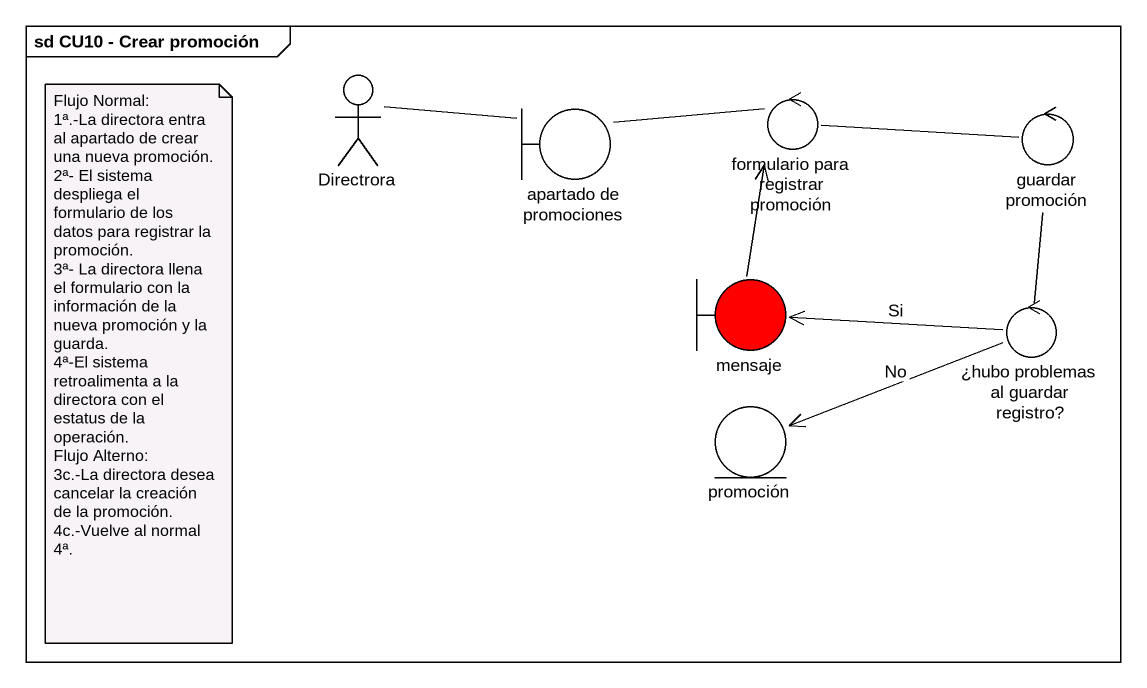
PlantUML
@startuml
mainframe sd CU10 - Crear promoción
actor Directrora
boundary "apartado de promociones" as apartado_de_promociones
control "formulario para registrar promoción" as formulario_para_registrar
control "guardar promoción" as guardar_promoción
boundary mensaje #FF0000
control "¿hubo problemas al guardar registro?" as hubo_problemas_al_guardar
entity promoción
Directrora -right- apartado_de_promociones
apartado_de_promociones -right- formulario_para_registrar
guardar_promoción -left- formulario_para_registrar
guardar_promoción -- hubo_problemas_al_guardar
mensaje -up-> formulario_para_registrar
hubo_problemas_al_guardar -left-> mensaje : Si
hubo_problemas_al_guardar -left-> promoción : No
note as N1
  Flujo Normal:
  1ª.-La directora entra al apartado de crear una nueva promoción.
  2ª- El sistema despliega el formulario de los datos para registrar la promoción.
  3ª- La directora llena el formulario con la información de la nueva promoción y la guarda.
  4ª-El sistema retroalimenta a la directora con el estatus de la operación.
  Flujo Alterno:
  3c.-La directora desea cancelar la creación de la promoción.
  4c.-Vuelve al normal 4ª.
end note
@enduml
